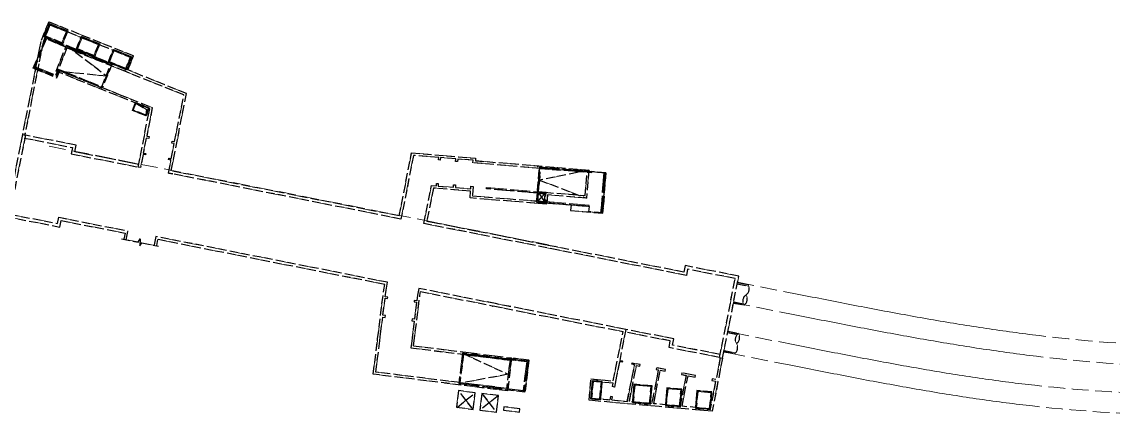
# Model space of a CAD drawing. Extents: x 0 to 531375, y 0 to 4335249.
# Drawn here: x 494254.9 to 494580.8, y 4325338 to 4325455.3 of the extents above; entities that cross this region are included whole.
import ezdxf

# ---------------------------------------------------------------- set-up
doc = ezdxf.new("R2010")
doc.units = 0
doc.linetypes.add('DASH', pattern=[0.35, 0.25, -0.1])
doc.layers.get('0').update_dxf_attribs({"lineweight": 15})
doc.layers.add('地铁', color=4, linetype='Continuous', lineweight=15)

# ---------------------------------------------------------------- blocks, each defined once
blk = doc.blocks.new('总图提取 2015 11 6')
at = {"layer": '地铁', "linetype": 'DASH', "lineweight": -3, "ltscale": 10}
for p, q in [((103470.49, 292994.71), (103466.29, 292995.06)), ((103450.75, 292993.81), (103450.54, 292991.21)), ((103470.48, 292994.61), (103466.29, 292994.96)), ((103469.89, 292994.76), (103468.9, 292982.71)), ((103470.19, 292994.74), (103469.2, 292982.69)), ((103470.49, 292994.71), (103469.5, 292982.67)), ((103452.27, 292988.47), (103450.14, 292986.24)), ((103450.43, 292988.62), (103452.13, 292986.07)), ((103459.93, 292983.45), (103465.41, 292983)), ((103461.57, 292984.99), (103465.45, 292984.68)), ((103469.5, 292982.66), (103465.31, 292983.01)), ((103469.51, 292982.74), (103465.32, 292983.08)), ((103427.18, 292940.72), (103429.02, 292940.48)), ((103427.18, 292940.67), (103429.01, 292940.44)), ((103429.01, 292940.44), (103441.06, 292938.91)), ((103429.02, 292940.48), (103441.07, 292938.96)), ((103429.52, 292940.47), (103440.6, 292939.07)), ((103431.85, 292940.18), (103435.72, 292939.69)), ((103437.21, 292939.5), (103440.48, 292939.08)), ((103446.84, 292938.27), (103442.78, 292938.77)), ((103442.79, 292938.77), (103442.86, 292939.37)), ((103447.18, 292938.53), (103442.82, 292939.07)), ((103447.51, 292938.79), (103442.86, 292939.37)), ((103446.84, 292938.27), (103445.75, 292929.72)), ((103447.18, 292938.53), (103446.05, 292929.68)), ((103447.51, 292938.79), (103446.35, 292929.64))]:
    blk.add_line(p, q, dxfattribs=at)
at = {"layer": '地铁', "linetype": 'DASH', "lineweight": -3, "ltscale": 10, "extrusion": (-5.43855e-05, -4.36604e-06, 1)}
for p, q in [((103460.06, 292985.12), (103459.93, 292983.45)), ((103465.45, 292984.67), (103465.31, 292983.01))]:
    blk.add_line(p, q, dxfattribs=at)
at = {"layer": '地铁', "linetype": 'DASH', "lineweight": -3, "ltscale": 10, "extrusion": (0.000799033, -0.000114045, 1)}
for p, q in [((103426.03, 292924.73, 0), (103431.43, 292929.09, 0)), ((103430.83, 292924.13, 0), (103426.49, 292929.71, 0)), ((103438.39, 292928.22, -0.01), (103432.82, 292923.88, 0)), ((103433.44, 292928.84, 0), (103437.78, 292923.26, 0))]:
    blk.add_line(p, q, dxfattribs=at)
at = {"layer": '地铁', "linetype": 'DASH', "lineweight": -3, "ltscale": 10}
for points in [[(103340.69, 292995.27), (103340.69, 292995.27), (103340.69, 292995.27), (103345.24, 293018.33), (103327.75, 293025.36), (103329.43, 293029.53), (103304.1, 293039.71), (103301.76, 293033.88), (103296.27, 293006.09)], [(103339.85, 292994.62), (103341.21, 292994.36), (103339.85, 292994.62), (103340.61, 292998.5), (103339.88, 292998.64), (103339.95, 292999.04), (103340.69, 292998.89), (103341.58, 293003.4), (103340.85, 293003.55), (103340.96, 293004.14), (103341.7, 293003.99), (103344.44, 293017.9), (103326.84, 293024.97), (103328.52, 293029.14), (103304.49, 293038.8), (103302.43, 293033.68), (103301.15, 293027.19), (103297.07, 293006.52)], [(103303.33, 293034.58), (103300.72, 293028.09), (103300.72, 293028.09), (103299.79, 293025.77), (103299.51, 293025.88), (103303.05, 293034.7), (103303.17, 293034.97), (103322.95, 293027.03), (103320.11, 293019.98), (103306.56, 293025.42), (103306.68, 293025.7), (103319.95, 293020.37), (103322.56, 293026.86), (103303.33, 293034.58)], [(103326.84, 293024.97), (103309.54, 293031.92), (103306.93, 293025.43), (103325.19, 293018.09), (103335.04, 293014.13), (103334.37, 293010.74), (103333.36, 293005.64), (103334.09, 293005.49), (103333.98, 293004.91), (103333.24, 293005.05), (103332.35, 293000.54), (103333.09, 293000.39), (103333.01, 293000), (103332.27, 293000.15), (103331.51, 292996.27), (103330.82, 292996.41), (103334.26, 293013.8), (103306.33, 293025.02), (103309.43, 293032.72), (103327.1, 293025.62)], [(103309.43, 293032.72), (103321.53, 293023.5), (103306.33, 293025.02)], [(103299.79, 293025.77), (103306.58, 293023.04), (103307.4, 293025.08)], [(103299.9, 293026.05), (103306.41, 293023.43), (103307.12, 293025.2)], [(103300.01, 293026.33), (103306.25, 293023.82), (103306.84, 293025.31)], [(103330.17, 293015.44), (103333.26, 293013.55), (103333.07, 293011.91)], [(103296.27, 293006.09), (103296.27, 293006.09), (103291.44, 292981.66), (103307.43, 292978.5), (103307.82, 292980.46), (103326.93, 292976.69)], [(103297.15, 293005.91), (103292.5, 292982.37), (103306.73, 292979.56), (103307.09, 292981.42), (103327.77, 292977.34)], [(103296.27, 293006.09), (103296.95, 293005.95)], [(103296.78, 293005.07), (103311.2, 293002.22), (103310.83, 293000.35), (103330.82, 292996.41)], [(103297.15, 293005.91), (103296.95, 293005.95), (103297.07, 293006.52), (103296.95, 293005.95), (103297.15, 293005.91), (103297.15, 293005.91)], [(103330.98, 292997.19), (103311.87, 293000.96), (103312.26, 293002.93), (103297.15, 293005.91)], [(103408.75, 292981.83), (103412.46, 293000.62), (103431.57, 292999.05), (103431.51, 292998.3)], [(103450.33, 292988.63), (103450.28, 292988.03), (103449.99, 292988.06), (103450.03, 292988.65), (103434.83, 292989.9), (103434.87, 292990.3), (103464.31, 292987.88), (103464.88, 292994.86), (103430.76, 292997.66), (103430.82, 292998.41), (103426.23, 292998.79), (103426.17, 292998.04), (103425.57, 292998.09), (103425.63, 292998.84), (103421.05, 292999.21), (103420.99, 292998.47), (103420.49, 292998.51), (103420.55, 292999.25), (103413.03, 292999.87), (103409.28, 292980.91)], [(103431.51, 292998.3), (103465.34, 292995.52), (103464.65, 292987.15), (103453, 292988.11), (103452.77, 292985.32), (103429.9, 292987.2), (103430.06, 292989.24), (103418.96, 292990.15), (103416.99, 292980.2)], [(103408.75, 292981.83), (103340.69, 292995.27)], [(103452.47, 292986.65), (103452.39, 292985.75), (103449.8, 292985.96), (103450.65, 292996.32)], [(103452.17, 292986.68), (103452.12, 292986.05), (103450.13, 292986.21), (103450.32, 292988.6), (103452.31, 292988.44), (103452.27, 292987.84), (103452.56, 292987.81), (103452.65, 292988.83), (103450.36, 292989.02), (103450.93, 292996), (103466.27, 292994.75)], [(103450.16, 292996.36), (103450.2, 292996.86)], [(103465.34, 292995.52), (103450.64, 292992.51), (103464.65, 292987.15)], [(103450.65, 292996.32), (103466.29, 292995.04)], [(103466.27, 292994.75), (103466.29, 292995.06)], [(103409.28, 292980.91), (103341.21, 292994.36)], [(103416.15, 292979.56), (103418.39, 292990.9), (103419.86, 292990.78), (103419.92, 292991.53), (103420.42, 292991.49), (103420.35, 292990.74), (103424.94, 292990.37), (103425, 292991.11), (103425.6, 292991.06), (103425.54, 292990.32), (103430.12, 292989.94), (103430.18, 292990.69), (103430.88, 292990.63), (103430.65, 292987.84), (103449.84, 292986.26), (103449.89, 292986.86), (103450.19, 292986.84), (103450.14, 292986.24), (103452.13, 292986.07), (103452.33, 292988.47), (103450.43, 292988.62)], [(103451.59, 292985.81), (103465.45, 292984.68), (103465.47, 292984.98), (103451.61, 292986.11)], [(103452.17, 292986.68), (103452.47, 292986.65)], [(103504.43, 292939.59), (103509.08, 292963.14), (103494.85, 292965.95), (103494.49, 292964.09), (103456.28, 292971.63), (103456.28, 292971.63), (103416.15, 292979.56)], [(103504.43, 292939.59), (103505.31, 292939.42), (103510.14, 292963.85), (103494.14, 292967.01), (103493.76, 292965.04), (103455.65, 292972.57), (103455.65, 292972.57), (103416.99, 292980.2)], [(103326.93, 292976.69), (103326.57, 292974.88)], [(103327.26, 292974.74), (103327.77, 292977.34)], [(103336.11, 292975.69), (103335.6, 292973.09)], [(103405.3, 292962.03), (103405.3, 292962.03), (103336.11, 292975.69)], [(103325.84, 292975.02), (103330.8, 292974.04), (103331.38, 292975), (103331.34, 292972.86), (103331.91, 292973.82), (103336.87, 292972.84)], [(103336.64, 292974.77), (103336.28, 292972.96)], [(103404.45, 292961.38), (103336.64, 292974.77)], [(103442.33, 292939.45), (103441.1, 292929.63), (103401, 292934.63), (103402.25, 292944.59), (103402.32, 292945.15), (103404.15, 292959.82), (103404.45, 292961.38)], [(103403.2, 292946.55), (103403.83, 292951.61), (103404.57, 292951.52), (103404.65, 292952.12), (103403.9, 292952.21), (103404.53, 292957.27), (103405.28, 292957.18), (103405.33, 292957.57), (103404.58, 292957.67), (103404.84, 292959.71), (103405.3, 292962.03)], [(103414.62, 292960.19), (103414.22, 292958.2), (103414.01, 292956.49), (103413.27, 292956.58), (103413.22, 292956.19), (103413.96, 292956.09), (103413.33, 292951.03), (103412.59, 292951.13), (103412.51, 292950.53), (103413.26, 292950.44), (103412.62, 292945.38)], [(103413.05, 292943.11), (103413.13, 292943.8), (103414.92, 292958.09), (103415.15, 292959.27)], [(103476.42, 292947.98), (103437.49, 292955.67), (103437.49, 292955.67), (103414.62, 292960.19)], [(103415.15, 292959.27), (103436.55, 292955.04), (103436.53, 292954.94), (103436.63, 292954.92), (103436.81, 292954.99), (103475.58, 292947.33)], [(103441.84, 292938.81), (103440.79, 292930.37), (103401.79, 292935.24), (103402.95, 292944.53), (103403.1, 292945.76), (103403.2, 292946.55)], [(103472.67, 292932.61), (103475.58, 292947.33)], [(103476.42, 292947.98), (103474.59, 292938.71), (103475.38, 292938.55), (103475.3, 292938.16), (103474.51, 292938.32), (103473.68, 292934.07), (103473.68, 292934.07), (103473.24, 292931.86)], [(103504.43, 292939.59), (103489.32, 292942.58), (103489.71, 292944.54), (103476.27, 292947.19)], [(103504.6, 292940.48), (103490.38, 292943.29), (103490.75, 292945.15), (103476.42, 292947.98)], [(103412.62, 292945.38), (103412.53, 292944.58), (103412.42, 292943.73), (103412.27, 292942.5)], [(103413.05, 292943.11), (103442.33, 292939.45)], [(103412.23, 292942.5), (103441.84, 292938.81)], [(103427.69, 292940.85), (103441.32, 292934.59), (103426.54, 292931.85)], [(103427.69, 292940.85), (103426.56, 292931.85)], [(103442.77, 292938.67), (103427.95, 292940.55), (103426.9, 292932.13), (103446.35, 292929.64)], [(103427.69, 292940.85), (103442.81, 292938.97)], [(103442.77, 292938.67), (103442.8, 292938.97)], [(103505.31, 292939.42), (103503.93, 292932.43), (103502.18, 292923.56), (103494.12, 292924.28), (103486.34, 292924.96), (103475.89, 292925.9), (103465.43, 292926.83), (103466, 292933.21), (103472.67, 292932.61)], [(103476.87, 292926.52), (103478.01, 292932.27), (103478.07, 292932.59), (103478.19, 292933.18), (103478.29, 292933.69), (103479.03, 292937.42), (103478.24, 292937.58), (103478.32, 292937.97), (103479.5, 292937.74)], [(103504.63, 292939.56), (103503.34, 292933.03), (103502.16, 292933.26), (103502.06, 292932.77), (103503.24, 292932.54), (103501.61, 292924.31), (103493.2, 292925.06), (103495, 292934.17), (103497.16, 292933.74), (103497.25, 292934.22), (103496.12, 292934.44), (103493.13, 292935.03), (103493.04, 292934.56), (103494.41, 292934.28), (103492.6, 292925.12), (103484.74, 292925.82), (103486.71, 292935.81), (103488.13, 292935.52), (103488.23, 292936.02), (103485.58, 292936.54), (103485.48, 292936.05), (103486.12, 292935.92), (103484.14, 292925.87), (103477.47, 292926.46)], [(103477.47, 292926.46), (103479.6, 292937.21), (103480.58, 292937.02), (103480.67, 292937.51), (103479.5, 292937.74)], [(103426.56, 292931.85), (103446.31, 292929.34)], [(103466.64, 292932.45), (103466.19, 292927.47), (103471.66, 292926.98)], [(103472.64, 292931.91), (103466.64, 292932.45)], [(103446.31, 292929.34), (103446.35, 292929.65)], [(103472.27, 292926.93), (103476.87, 292926.52)]]:
    blk.add_lwpolyline(points, dxfattribs=at)
for points in [[(103309.8, 293036.99), (103308.23, 293033.09), (103302.76, 293035.29), (103304.32, 293039.19)], [(103309.41, 293036.82), (103308.06, 293033.48), (103303.15, 293035.46), (103304.49, 293038.8)], [(103319.35, 293033.15), (103317.79, 293029.25), (103312.31, 293031.45), (103313.88, 293035.35)], [(103318.96, 293032.98), (103317.62, 293029.64), (103312.7, 293031.62), (103314.04, 293034.96)], [(103328.91, 293029.31), (103327.34, 293025.41), (103321.87, 293027.61), (103323.44, 293031.51)], [(103328.52, 293029.14), (103327.18, 293025.8), (103322.26, 293027.78), (103323.6, 293031.12)], [(103334.15, 293014.06), (103333.18, 293011.65), (103329.09, 293013.29), (103330.06, 293015.7)], [(103333.89, 293013.95), (103333.07, 293011.91), (103329.35, 293013.4), (103330.17, 293015.44)], [(103470.49, 292994.71), (103450.66, 292996.34), (103449.8, 292985.96), (103460.06, 292985.12), (103459.93, 292983.45), (103469.5, 292982.66)], [(103427.69, 292940.86), (103426.54, 292931.85), (103446.31, 292929.34), (103447.51, 292938.79), (103442.86, 292939.37), (103442.8, 292938.97)]]:
    blk.add_lwpolyline(points, close=True, dxfattribs=at)
at = {"layer": '地铁', "linetype": 'DASH', "lineweight": -3, "ltscale": 10, "extrusion": (9.7909e-08, -1.67956e-08, 1), "elevation": 0}
for points in [[(103509.69, 292961.59), (103513.12, 292960.91)], [(103508.62, 292956.19), (103511.51, 292955.63)], [(103508.56, 292955.85), (103511.71, 292955.23)]]:
    blk.add_lwpolyline(points, dxfattribs=at)
blk.add_lwpolyline([(103509.76, 292961.93), (103512.91, 292961.31, -0.404347), (103512.31, 292958.27, 0.407198), (103511.71, 292955.23, 0.404683), (103512.31, 292958.27)], format="xyb", dxfattribs=at)
at = {"layer": '地铁', "linetype": 'DASH', "lineweight": -3, "ltscale": 10, "extrusion": (9.69432e-08, -2.16856e-08, 1), "elevation": 0}
blk.add_lwpolyline([(103505.69, 292941.33), (103508.85, 292940.71, 0.404347), (103509.45, 292943.75, -0.407198), (103510.05, 292946.79, -0.404683), (103509.45, 292943.75)], format="xyb", dxfattribs=at)
for points in [[(103506.82, 292947.07), (103509.71, 292946.5)], [(103506.89, 292947.42), (103510.05, 292946.79)], [(103505.76, 292941.68), (103509.18, 292941)]]:
    blk.add_lwpolyline(points, dxfattribs=at)
at = {"layer": '地铁', "linetype": 'DASH', "lineweight": -3, "ltscale": 10, "extrusion": (7.49966e-09, 8.42007e-08, 1), "elevation": 0.03}
for points in [[(103469.4, 292932.46), (103466.41, 292932.73), (103465.92, 292927.24), (103468.91, 292926.98)], [(103469.13, 292932.24), (103466.64, 292932.46), (103466.19, 292927.47), (103468.68, 292927.25)], [(103493.18, 292930.13), (103488.7, 292930.53), (103488.23, 292925.25), (103492.71, 292924.86)], [(103492.91, 292929.91), (103488.93, 292930.26), (103488.5, 292925.48), (103492.49, 292925.13)]]:
    blk.add_lwpolyline(points, close=True, dxfattribs=at)
at = {"layer": '地铁', "linetype": 'DASH', "lineweight": -3, "ltscale": 10, "elevation": 0}
for points in [[(103473.24, 292931.86), (103473.03, 292930.79), (103472.44, 292930.91), (103472.64, 292931.91)], [(103472.27, 292926.93), (103472.45, 292927.85), (103471.86, 292927.96), (103471.66, 292926.98)]]:
    blk.add_lwpolyline(points, dxfattribs=at)
at = {"layer": '地铁', "linetype": 'DASH', "lineweight": -3, "ltscale": 10, "extrusion": (7.49967e-09, 8.42007e-08, 1), "elevation": 0.03}
for points in [[(103484.24, 292931.13), (103478.86, 292931.61), (103478.37, 292926.13), (103483.75, 292925.65)], [(103483.97, 292930.91), (103479.08, 292931.34), (103478.64, 292926.36), (103483.52, 292925.92)], [(103502.15, 292929.34), (103497.67, 292929.73), (103497.2, 292924.46), (103501.68, 292924.06)], [(103501.88, 292929.11), (103497.89, 292929.46), (103497.47, 292924.68), (103501.45, 292924.33)]]:
    blk.add_lwpolyline(points, close=True, dxfattribs=at)
at = {"layer": '地铁', "linetype": 'DASH', "lineweight": -3, "ltscale": 10, "extrusion": (0.000159554, -3.41353e-05, 1), "elevation": 6.5}
for points in [[(103430.83, 292924.13), (103431.45, 292929.09), (103426.49, 292929.71), (103425.87, 292924.75)], [(103437.78, 292923.26), (103438.4, 292928.22), (103433.43, 292928.84), (103432.81, 292923.88)]]:
    blk.add_lwpolyline(points, close=True, dxfattribs=at)
at = {"layer": '地铁', "linetype": 'DASH', "lineweight": -3, "ltscale": 10, "extrusion": (0.000799033, -0.000114044, 1), "elevation": 49.25}
blk.add_lwpolyline([(103439.84, 292923.92), (103444.6, 292923.33), (103444.73, 292924.32), (103439.96, 292924.91)], close=True, dxfattribs=at)
blk = doc.blocks.new('A$C1FB5052D')
blk.add_blockref('总图提取 2015 11 6', (-107044.53, -294821.73))
blk = doc.blocks.new('天津2000地铁')
at = {"layer": '地铁', "linetype": 'DASH', "ltscale": 20}
for p, q in [((-3740.29, -1819.1), (-3588.93, -1848.99)), ((-3593.78, -1827.92), (-3593.99, -1830.51)), ((-3574.04, -1827.11), (-3578.24, -1826.77)), ((-3574.04, -1827.02), (-3578.23, -1826.67)), ((-3574.63, -1826.97), (-3575.62, -1839.01)), ((-3574.33, -1826.99), (-3575.33, -1839.04)), ((-3574.04, -1827.02), (-3575.03, -1839.06)), ((-3592.26, -1833.26), (-3594.39, -1835.49)), ((-3594.09, -1833.11), (-3592.39, -1835.65)), ((-3582.96, -1836.73), (-3579.08, -1837.05)), ((-3584.6, -1838.28), (-3579.11, -1838.73)), ((-3575.02, -1838.99), (-3579.21, -1838.65)), ((-3575.02, -1839.06), (-3579.21, -1838.72)), ((-3534.75, -1859.69), (-3516.41, -1863.32)), ((-3516.41, -1863.32), (-3515.43, -1863.51)), ((-3515.43, -1863.51), (-3514.45, -1863.7)), ((-3514.45, -1863.7), (-3513.46, -1863.9)), ((-3535.95, -1865.78), (-3517.61, -1869.4)), ((-3513.46, -1863.9), (-3512.48, -1864.09)), ((-3512.48, -1864.09), (-3511.5, -1864.28)), ((-3511.5, -1864.28), (-3510.52, -1864.48)), ((-3510.52, -1864.48), (-3509.54, -1864.67)), ((-3509.54, -1864.67), (-3508.56, -1864.86)), ((-3508.56, -1864.86), (-3507.58, -1865.06)), ((-3507.58, -1865.06), (-3506.6, -1865.25)), ((-3506.6, -1865.25), (-3505.62, -1865.44)), ((-3505.62, -1865.44), (-3504.64, -1865.63)), ((-3504.64, -1865.63), (-3503.66, -1865.82)), ((-3503.66, -1865.82), (-3502.68, -1866.01)), ((-3502.68, -1866.01), (-3501.7, -1866.2)), ((-3501.7, -1866.2), (-3500.72, -1866.39)), ((-3500.72, -1866.39), (-3499.74, -1866.58)), ((-3499.74, -1866.58), (-3498.76, -1866.77)), ((-3498.76, -1866.77), (-3497.78, -1866.96)), ((-3497.78, -1866.96), (-3496.8, -1867.15)), ((-3517.61, -1869.4), (-3516.63, -1869.59)), ((-3516.63, -1869.59), (-3515.65, -1869.79)), ((-3515.65, -1869.79), (-3514.67, -1869.98)), ((-3514.67, -1869.98), (-3513.68, -1870.17)), ((-3513.68, -1870.17), (-3512.7, -1870.37)), ((-3512.7, -1870.37), (-3511.72, -1870.56)), ((-3496.8, -1867.15), (-3495.82, -1867.34)), ((-3495.82, -1867.34), (-3494.83, -1867.52)), ((-3494.83, -1867.52), (-3493.85, -1867.71)), ((-3493.85, -1867.71), (-3492.87, -1867.9)), ((-3492.87, -1867.9), (-3491.89, -1868.08)), ((-3491.89, -1868.08), (-3490.91, -1868.27)), ((-3490.91, -1868.27), (-3489.93, -1868.45)), ((-3489.93, -1868.45), (-3488.95, -1868.63)), ((-3488.95, -1868.63), (-3487.97, -1868.81)), ((-3487.97, -1868.81), (-3486.99, -1868.99)), ((-3486.99, -1868.99), (-3486.01, -1869.17)), ((-3486.01, -1869.17), (-3485.03, -1869.35)), ((-3485.03, -1869.35), (-3484.05, -1869.53)), ((-3484.05, -1869.53), (-3483.07, -1869.71)), ((-3483.07, -1869.71), (-3482.08, -1869.89)), ((-3482.08, -1869.89), (-3481.1, -1870.06)), ((-3481.1, -1870.06), (-3480.12, -1870.24)), ((-3480.12, -1870.24), (-3479.14, -1870.41)), ((-3511.72, -1870.56), (-3510.74, -1870.75)), ((-3510.74, -1870.75), (-3509.76, -1870.95)), ((-3509.76, -1870.95), (-3508.78, -1871.14)), ((-3508.78, -1871.14), (-3507.79, -1871.33)), ((-3507.79, -1871.33), (-3506.81, -1871.52)), ((-3506.81, -1871.52), (-3505.83, -1871.72)), ((-3505.83, -1871.72), (-3504.85, -1871.91)), ((-3504.85, -1871.91), (-3503.86, -1872.1)), ((-3503.86, -1872.1), (-3502.88, -1872.29)), ((-3502.88, -1872.29), (-3501.9, -1872.48)), ((-3501.9, -1872.48), (-3500.91, -1872.67)), ((-3500.91, -1872.67), (-3499.93, -1872.86)), ((-3499.93, -1872.86), (-3498.95, -1873.05)), ((-3498.95, -1873.05), (-3497.96, -1873.24)), ((-3497.96, -1873.24), (-3496.98, -1873.43)), ((-3496.98, -1873.43), (-3496, -1873.61)), ((-3496, -1873.61), (-3495.01, -1873.8)), ((-3479.14, -1870.41), (-3478.16, -1870.58)), ((-3478.16, -1870.58), (-3477.18, -1870.75)), ((-3477.18, -1870.75), (-3476.2, -1870.92)), ((-3476.2, -1870.92), (-3475.21, -1871.09)), ((-3475.21, -1871.09), (-3474.23, -1871.26)), ((-3474.23, -1871.26), (-3473.25, -1871.43)), ((-3473.25, -1871.43), (-3472.27, -1871.59)), ((-3472.27, -1871.59), (-3471.29, -1871.76)), ((-3471.29, -1871.76), (-3470.3, -1871.92)), ((-3470.3, -1871.92), (-3469.32, -1872.08)), ((-3469.32, -1872.08), (-3468.34, -1872.24)), ((-3468.34, -1872.24), (-3467.35, -1872.4)), ((-3467.35, -1872.4), (-3466.37, -1872.56)), ((-3466.37, -1872.56), (-3465.39, -1872.71)), ((-3465.39, -1872.71), (-3464.41, -1872.87)), ((-3464.41, -1872.87), (-3463.42, -1873.02)), ((-3463.42, -1873.02), (-3462.44, -1873.17)), ((-3462.44, -1873.17), (-3461.45, -1873.32)), ((-3461.45, -1873.32), (-3460.47, -1873.47)), ((-3460.47, -1873.47), (-3459.49, -1873.61)), ((-3459.49, -1873.61), (-3458.5, -1873.76)), ((-3517.6, -1878.37), (-3537.65, -1874.41)), ((-3495.01, -1873.8), (-3494.03, -1873.99)), ((-3494.03, -1873.99), (-3493.04, -1874.17)), ((-3493.04, -1874.17), (-3492.06, -1874.36)), ((-3492.06, -1874.36), (-3491.07, -1874.54)), ((-3491.07, -1874.54), (-3490.09, -1874.73)), ((-3490.09, -1874.73), (-3489.1, -1874.91)), ((-3489.1, -1874.91), (-3488.11, -1875.09)), ((-3488.11, -1875.09), (-3487.13, -1875.27)), ((-3487.13, -1875.27), (-3486.14, -1875.45)), ((-3486.14, -1875.45), (-3485.16, -1875.63)), ((-3485.16, -1875.63), (-3484.17, -1875.81)), ((-3484.17, -1875.81), (-3483.18, -1875.99)), ((-3483.18, -1875.99), (-3482.19, -1876.17)), ((-3482.19, -1876.17), (-3481.2, -1876.34)), ((-3481.2, -1876.34), (-3480.22, -1876.52)), ((-3480.22, -1876.52), (-3479.23, -1876.69)), ((-3479.23, -1876.69), (-3478.24, -1876.86)), ((-3478.24, -1876.86), (-3477.25, -1877.03)), ((-3458.5, -1873.76), (-3457.52, -1873.9)), ((-3457.52, -1873.9), (-3456.53, -1874.04)), ((-3456.53, -1874.04), (-3455.55, -1874.18)), ((-3455.55, -1874.18), (-3454.56, -1874.32)), ((-3454.56, -1874.32), (-3453.58, -1874.46)), ((-3453.58, -1874.46), (-3452.59, -1874.59)), ((-3452.59, -1874.59), (-3451.61, -1874.72)), ((-3451.61, -1874.72), (-3450.62, -1874.85)), ((-3450.62, -1874.85), (-3449.64, -1874.98)), ((-3449.64, -1874.98), (-3448.65, -1875.11)), ((-3448.65, -1875.11), (-3447.66, -1875.24)), ((-3516.62, -1878.56), (-3517.6, -1878.37)), ((-3515.64, -1878.76), (-3516.62, -1878.56)), ((-3514.65, -1878.95), (-3515.64, -1878.76)), ((-3513.67, -1879.14), (-3514.65, -1878.95)), ((-3512.69, -1879.34), (-3513.67, -1879.14)), ((-3511.71, -1879.53), (-3512.69, -1879.34)), ((-3510.73, -1879.72), (-3511.71, -1879.53)), ((-3509.75, -1879.92), (-3510.73, -1879.72)), ((-3508.77, -1880.11), (-3509.75, -1879.92)), ((-3507.79, -1880.3), (-3508.77, -1880.11)), ((-3477.25, -1877.03), (-3476.26, -1877.2)), ((-3476.26, -1877.2), (-3475.27, -1877.37)), ((-3475.27, -1877.37), (-3474.28, -1877.54)), ((-3474.28, -1877.54), (-3473.29, -1877.71)), ((-3473.29, -1877.71), (-3472.3, -1877.87)), ((-3472.3, -1877.87), (-3471.31, -1878.04)), ((-3471.31, -1878.04), (-3470.32, -1878.2)), ((-3470.32, -1878.2), (-3469.33, -1878.36)), ((-3469.33, -1878.36), (-3468.34, -1878.52)), ((-3468.34, -1878.52), (-3467.35, -1878.68)), ((-3467.35, -1878.68), (-3466.35, -1878.84)), ((-3466.35, -1878.84), (-3465.36, -1878.99)), ((-3465.36, -1878.99), (-3464.37, -1879.15)), ((-3464.37, -1879.15), (-3463.38, -1879.3)), ((-3463.38, -1879.3), (-3462.38, -1879.45)), ((-3462.38, -1879.45), (-3461.39, -1879.6)), ((-3461.39, -1879.6), (-3460.39, -1879.75)), ((-3460.39, -1879.75), (-3459.4, -1879.89)), ((-3459.4, -1879.89), (-3458.4, -1880.04)), ((-3458.4, -1880.04), (-3457.41, -1880.18)), ((-3617.35, -1881.06), (-3615.51, -1881.29)), ((-3617.34, -1881.01), (-3615.51, -1881.24)), ((-3615.51, -1881.24), (-3603.45, -1882.77)), ((-3615.51, -1881.29), (-3603.46, -1882.82)), ((-3615.01, -1881.26), (-3603.92, -1882.66)), ((-3612.67, -1881.55), (-3608.81, -1882.04)), ((-3607.32, -1882.23), (-3604.04, -1882.64)), ((-3597.68, -1883.46), (-3601.75, -1882.96)), ((-3601.74, -1882.96), (-3601.67, -1882.36)), ((-3597.35, -1883.2), (-3601.71, -1882.66)), ((-3597.01, -1882.94), (-3601.67, -1882.36)), ((-3597.35, -1883.2), (-3598.48, -1892.05)), ((-3597.01, -1882.94), (-3598.18, -1892.09)), ((-3518.8, -1884.45), (-3538.86, -1880.49)), ((-3506.81, -1880.49), (-3507.79, -1880.3)), ((-3505.83, -1880.69), (-3506.81, -1880.49)), ((-3504.85, -1880.88), (-3505.83, -1880.69)), ((-3503.87, -1881.07), (-3504.85, -1880.88)), ((-3502.89, -1881.26), (-3503.87, -1881.07)), ((-3501.91, -1881.45), (-3502.89, -1881.26)), ((-3500.93, -1881.64), (-3501.91, -1881.45)), ((-3499.95, -1881.82), (-3500.93, -1881.64)), ((-3498.97, -1882.01), (-3499.95, -1881.82)), ((-3497.99, -1882.2), (-3498.97, -1882.01)), ((-3497.01, -1882.39), (-3497.99, -1882.2)), ((-3496.03, -1882.57), (-3497.01, -1882.39)), ((-3495.05, -1882.76), (-3496.03, -1882.57)), ((-3494.07, -1882.94), (-3495.05, -1882.76)), ((-3493.09, -1883.13), (-3494.07, -1882.94)), ((-3492.11, -1883.31), (-3493.09, -1883.13)), ((-3491.13, -1883.49), (-3492.11, -1883.31)), ((-3457.41, -1880.18), (-3456.41, -1880.32)), ((-3456.41, -1880.32), (-3455.42, -1880.46)), ((-3455.42, -1880.46), (-3454.42, -1880.6)), ((-3454.42, -1880.6), (-3453.43, -1880.74)), ((-3453.43, -1880.74), (-3452.43, -1880.87)), ((-3452.43, -1880.87), (-3451.43, -1881)), ((-3451.43, -1881), (-3450.43, -1881.13)), ((-3450.43, -1881.13), (-3449.44, -1881.26)), ((-3449.44, -1881.26), (-3448.44, -1881.39)), ((-3597.68, -1883.46), (-3598.78, -1892.01)), ((-3517.82, -1884.65), (-3518.8, -1884.45)), ((-3516.84, -1884.84), (-3517.82, -1884.65)), ((-3515.85, -1885.03), (-3516.84, -1884.84)), ((-3514.87, -1885.23), (-3515.85, -1885.03)), ((-3513.89, -1885.42), (-3514.87, -1885.23)), ((-3512.91, -1885.61), (-3513.89, -1885.42)), ((-3511.93, -1885.81), (-3512.91, -1885.61)), ((-3510.95, -1886), (-3511.93, -1885.81)), ((-3509.96, -1886.19), (-3510.95, -1886)), ((-3508.98, -1886.39), (-3509.96, -1886.19)), ((-3508, -1886.58), (-3508.98, -1886.39)), ((-3507.02, -1886.77), (-3508, -1886.58)), ((-3490.14, -1883.67), (-3491.13, -1883.49)), ((-3489.16, -1883.85), (-3490.14, -1883.67)), ((-3488.18, -1884.03), (-3489.16, -1883.85)), ((-3487.2, -1884.21), (-3488.18, -1884.03)), ((-3486.22, -1884.39), (-3487.2, -1884.21)), ((-3485.24, -1884.57), (-3486.22, -1884.39)), ((-3484.26, -1884.74), (-3485.24, -1884.57)), ((-3483.28, -1884.92), (-3484.26, -1884.74)), ((-3482.3, -1885.09), (-3483.28, -1884.92)), ((-3481.31, -1885.26), (-3482.3, -1885.09)), ((-3480.33, -1885.43), (-3481.31, -1885.26)), ((-3479.35, -1885.6), (-3480.33, -1885.43)), ((-3478.37, -1885.77), (-3479.35, -1885.6)), ((-3477.39, -1885.94), (-3478.37, -1885.77)), ((-3476.41, -1886.11), (-3477.39, -1885.94)), ((-3475.42, -1886.27), (-3476.41, -1886.11)), ((-3474.44, -1886.44), (-3475.42, -1886.27)), ((-3473.46, -1886.6), (-3474.44, -1886.44)), ((-3472.48, -1886.76), (-3473.46, -1886.6)), ((-3506.03, -1886.96), (-3507.02, -1886.77)), ((-3505.05, -1887.15), (-3506.03, -1886.96)), ((-3504.07, -1887.34), (-3505.05, -1887.15)), ((-3503.08, -1887.53), (-3504.07, -1887.34)), ((-3502.1, -1887.72), (-3503.08, -1887.53)), ((-3501.12, -1887.91), (-3502.1, -1887.72)), ((-3500.13, -1888.1), (-3501.12, -1887.91)), ((-3499.15, -1888.29), (-3500.13, -1888.1)), ((-3498.16, -1888.48), (-3499.15, -1888.29)), ((-3497.18, -1888.66), (-3498.16, -1888.48)), ((-3496.2, -1888.85), (-3497.18, -1888.66)), ((-3495.21, -1889.04), (-3496.2, -1888.85)), ((-3494.22, -1889.22), (-3495.21, -1889.04)), ((-3493.24, -1889.41), (-3494.22, -1889.22)), ((-3492.25, -1889.59), (-3493.24, -1889.41)), ((-3491.27, -1889.77), (-3492.25, -1889.59)), ((-3490.28, -1889.95), (-3491.27, -1889.77)), ((-3471.49, -1886.92), (-3472.48, -1886.76)), ((-3470.51, -1887.08), (-3471.49, -1886.92)), ((-3469.53, -1887.23), (-3470.51, -1887.08)), ((-3468.55, -1887.39), (-3469.53, -1887.23)), ((-3467.56, -1887.54), (-3468.55, -1887.39)), ((-3466.58, -1887.69), (-3467.56, -1887.54)), ((-3465.6, -1887.84), (-3466.58, -1887.69)), ((-3464.61, -1887.99), (-3465.6, -1887.84)), ((-3463.63, -1888.14), (-3464.61, -1887.99)), ((-3462.64, -1888.28), (-3463.63, -1888.14)), ((-3461.66, -1888.42), (-3462.64, -1888.28)), ((-3460.68, -1888.56), (-3461.66, -1888.42)), ((-3459.69, -1888.7), (-3460.68, -1888.56)), ((-3458.71, -1888.84), (-3459.69, -1888.7)), ((-3457.72, -1888.98), (-3458.71, -1888.84)), ((-3456.74, -1889.11), (-3457.72, -1888.98)), ((-3455.75, -1889.24), (-3456.74, -1889.11)), ((-3454.77, -1889.37), (-3455.75, -1889.24)), ((-3453.78, -1889.5), (-3454.77, -1889.37)), ((-3452.8, -1889.63), (-3453.78, -1889.5)), ((-3451.81, -1889.75), (-3452.8, -1889.63)), ((-3450.82, -1889.87), (-3451.81, -1889.75)), ((-3449.84, -1889.99), (-3450.82, -1889.87)), ((-3489.29, -1890.13), (-3490.28, -1889.95)), ((-3488.31, -1890.31), (-3489.29, -1890.13)), ((-3487.32, -1890.49), (-3488.31, -1890.31)), ((-3486.34, -1890.67), (-3487.32, -1890.49)), ((-3485.35, -1890.85), (-3486.34, -1890.67)), ((-3484.36, -1891.02), (-3485.35, -1890.85)), ((-3483.37, -1891.2), (-3484.36, -1891.02)), ((-3482.38, -1891.37), (-3483.37, -1891.2)), ((-3481.39, -1891.54), (-3482.38, -1891.37)), ((-3480.41, -1891.71), (-3481.39, -1891.54)), ((-3479.42, -1891.88), (-3480.41, -1891.71)), ((-3478.43, -1892.05), (-3479.42, -1891.88)), ((-3477.44, -1892.22), (-3478.43, -1892.05)), ((-3476.45, -1892.39), (-3477.44, -1892.22)), ((-3475.46, -1892.55), (-3476.45, -1892.39)), ((-3474.46, -1892.72), (-3475.46, -1892.55)), ((-3473.47, -1892.88), (-3474.46, -1892.72)), ((-3472.48, -1893.04), (-3473.47, -1892.88)), ((-3471.49, -1893.2), (-3472.48, -1893.04)), ((-3448.85, -1890.11), (-3449.84, -1889.99)), ((-3470.5, -1893.36), (-3471.49, -1893.2)), ((-3469.5, -1893.51), (-3470.5, -1893.36)), ((-3468.51, -1893.67), (-3469.5, -1893.51)), ((-3467.52, -1893.82), (-3468.51, -1893.67)), ((-3466.52, -1893.97), (-3467.52, -1893.82)), ((-3465.53, -1894.12), (-3466.52, -1893.97)), ((-3464.54, -1894.27), (-3465.53, -1894.12)), ((-3463.54, -1894.41), (-3464.54, -1894.27)), ((-3462.55, -1894.56), (-3463.54, -1894.41)), ((-3461.55, -1894.7), (-3462.55, -1894.56)), ((-3460.55, -1894.84), (-3461.55, -1894.7)), ((-3459.56, -1894.98), (-3460.55, -1894.84)), ((-3458.56, -1895.12), (-3459.56, -1894.98)), ((-3457.56, -1895.26), (-3458.56, -1895.12)), ((-3456.57, -1895.39), (-3457.56, -1895.26)), ((-3455.57, -1895.52), (-3456.57, -1895.39)), ((-3454.57, -1895.65), (-3455.57, -1895.52)), ((-3453.57, -1895.78), (-3454.57, -1895.65)), ((-3452.57, -1895.9), (-3453.57, -1895.78)), ((-3451.58, -1896.03), (-3452.57, -1895.9)), ((-3450.58, -1896.15), (-3451.58, -1896.03)), ((-3449.58, -1896.26), (-3450.58, -1896.15))]:
    blk.add_line(p, q, dxfattribs=at)
at = {"layer": '地铁', "linetype": 'DASH', "ltscale": 20, "extrusion": (-5.43855e-05, -4.36604e-06, 1)}
for p, q in [((-3584.46, -1836.61), (-3584.6, -1838.28)), ((-3579.08, -1837.05), (-3579.22, -1838.72))]:
    blk.add_line(p, q, dxfattribs=at)
at = {"layer": '地铁', "linetype": 'DASH', "ltscale": 20, "extrusion": (0.000799033, -0.000114045, 1)}
for p, q in [((-3618.5, -1897, 0), (-3613.09, -1892.63, 0)), ((-3613.69, -1897.6, 0), (-3618.04, -1892.02, 0)), ((-3611.09, -1892.88, 0), (-3606.75, -1898.46, 0)), ((-3606.13, -1893.5, -0.01), (-3611.71, -1897.85, 0))]:
    blk.add_line(p, q, dxfattribs=at)
at = {"layer": '地铁', "linetype": 'DASH', "ltscale": 20}
for points in [[(-3703.84, -1826.45), (-3703.84, -1826.45), (-3703.84, -1826.45), (-3699.28, -1803.4), (-3716.77, -1796.37), (-3715.1, -1792.19), (-3740.43, -1782.02), (-3742.77, -1787.85), (-3748.26, -1815.64)], [(-3704.68, -1827.1), (-3703.32, -1827.37), (-3704.68, -1827.1), (-3703.91, -1823.23), (-3704.65, -1823.08), (-3704.57, -1822.69), (-3703.84, -1822.84), (-3702.94, -1818.32), (-3703.68, -1818.18), (-3703.56, -1817.59), (-3702.83, -1817.73), (-3700.08, -1803.83), (-3717.68, -1796.76), (-3716.01, -1792.58), (-3740.04, -1782.93), (-3742.1, -1788.05), (-3743.38, -1794.54), (-3747.46, -1815.2)], [(-3741.19, -1787.14), (-3743.8, -1793.64), (-3743.8, -1793.64), (-3744.73, -1795.96), (-3745.01, -1795.85), (-3741.47, -1787.03), (-3741.36, -1786.75), (-3721.58, -1794.7), (-3724.41, -1801.75), (-3737.96, -1796.31), (-3737.85, -1796.03), (-3724.58, -1801.36), (-3721.97, -1794.86), (-3741.19, -1787.14)], [(-3717.68, -1796.75), (-3734.99, -1789.81), (-3737.6, -1796.3), (-3719.33, -1803.64), (-3709.49, -1807.59), (-3710.16, -1810.99), (-3711.17, -1816.09), (-3710.43, -1816.23), (-3710.55, -1816.82), (-3711.28, -1816.68), (-3712.17, -1821.19), (-3711.44, -1821.33), (-3711.52, -1821.73), (-3712.25, -1821.58), (-3713.02, -1825.46), (-3713.7, -1825.32), (-3710.27, -1807.93), (-3738.19, -1796.71), (-3735.1, -1789.01), (-3717.42, -1796.11)], [(-3735.1, -1789.01), (-3723, -1798.22), (-3738.19, -1796.71)], [(-3744.51, -1795.4), (-3738.28, -1797.9), (-3737.68, -1796.42)], [(-3744.73, -1795.96), (-3737.95, -1798.68), (-3737.13, -1796.64)], [(-3744.62, -1795.68), (-3738.11, -1798.29), (-3737.4, -1796.53)], [(-3714.35, -1806.29), (-3711.26, -1808.18), (-3711.46, -1809.82)], [(-3748.26, -1815.64), (-3748.26, -1815.64), (-3753.08, -1840.07), (-3737.09, -1843.23), (-3736.7, -1841.27), (-3717.6, -1845.04)], [(-3747.38, -1815.82), (-3752.03, -1839.36), (-3737.8, -1842.17), (-3737.43, -1840.31), (-3716.76, -1844.39)], [(-3748.26, -1815.64), (-3747.57, -1815.78)], [(-3747.75, -1816.66), (-3733.32, -1819.51), (-3733.69, -1821.37), (-3713.7, -1825.32)], [(-3747.38, -1815.82), (-3747.57, -1815.78), (-3747.46, -1815.2), (-3747.57, -1815.78), (-3747.38, -1815.82), (-3747.38, -1815.82)], [(-3713.55, -1824.54), (-3732.65, -1820.76), (-3732.27, -1818.8), (-3747.38, -1815.82)], [(-3635.78, -1839.89), (-3632.07, -1821.11), (-3612.95, -1822.68), (-3613.01, -1823.42)], [(-3594.19, -1833.1), (-3594.24, -1833.69), (-3594.54, -1833.67), (-3594.49, -1833.07), (-3609.69, -1831.82), (-3609.66, -1831.43), (-3580.22, -1833.84), (-3579.64, -1826.87), (-3613.77, -1824.06), (-3613.71, -1823.32), (-3618.29, -1822.94), (-3618.35, -1823.69), (-3618.95, -1823.64), (-3618.89, -1822.89), (-3623.48, -1822.51), (-3623.54, -1823.26), (-3624.03, -1823.22), (-3623.97, -1822.47), (-3631.5, -1821.85), (-3635.24, -1840.82)], [(-3613.01, -1823.42), (-3579.19, -1826.2), (-3579.87, -1834.57), (-3591.53, -1833.62), (-3591.75, -1836.41), (-3614.63, -1834.53), (-3614.46, -1832.49), (-3625.57, -1831.57), (-3627.54, -1841.52)], [(-3635.78, -1839.89), (-3703.84, -1826.45)], [(-3635.24, -1840.82), (-3703.32, -1827.37)], [(-3592.06, -1835.07), (-3592.13, -1835.98), (-3594.72, -1835.77), (-3593.87, -1825.4)], [(-3592.35, -1835.05), (-3592.4, -1835.68), (-3594.4, -1835.52), (-3594.2, -1833.13), (-3592.21, -1833.29), (-3592.26, -1833.89), (-3591.96, -1833.92), (-3591.87, -1832.9), (-3594.17, -1832.71), (-3593.59, -1825.73), (-3578.26, -1826.98)], [(-3594.37, -1825.36), (-3594.33, -1824.86)], [(-3579.19, -1826.2), (-3593.88, -1829.22), (-3579.87, -1834.57)], [(-3593.87, -1825.4), (-3578.23, -1826.68)], [(-3578.26, -1826.98), (-3578.23, -1826.67)], [(-3628.38, -1842.17), (-3626.14, -1830.82), (-3624.67, -1830.94), (-3624.61, -1830.2), (-3624.11, -1830.24), (-3624.17, -1830.99), (-3619.59, -1831.36), (-3619.53, -1830.61), (-3618.93, -1830.66), (-3618.99, -1831.41), (-3614.4, -1831.79), (-3614.34, -1831.04), (-3613.65, -1831.1), (-3613.87, -1833.89), (-3594.69, -1835.46), (-3594.64, -1834.87), (-3594.34, -1834.89), (-3594.39, -1835.49), (-3592.39, -1835.65), (-3592.2, -1833.26), (-3594.09, -1833.11)], [(-3592.94, -1835.91), (-3579.08, -1837.05), (-3579.05, -1836.75), (-3592.91, -1835.62)], [(-3592.36, -1835.05), (-3592.06, -1835.07)], [(-3540.1, -1882.13), (-3535.45, -1858.59), (-3549.67, -1855.78), (-3550.04, -1857.64), (-3588.24, -1850.1), (-3588.24, -1850.1), (-3628.38, -1842.17)], [(-3540.1, -1882.13), (-3539.21, -1882.31), (-3534.39, -1857.88), (-3550.38, -1854.72), (-3550.77, -1856.68), (-3588.87, -1849.16), (-3588.87, -1849.16), (-3627.54, -1841.52)], [(-3718.69, -1846.7), (-3713.72, -1847.69), (-3713.14, -1846.73), (-3713.19, -1848.86), (-3712.62, -1847.9), (-3707.65, -1848.89)], [(-3717.6, -1845.04), (-3717.96, -1846.85)], [(-3717.27, -1846.98), (-3716.76, -1844.39)], [(-3708.42, -1846.04), (-3708.93, -1848.63)], [(-3639.23, -1859.7), (-3639.23, -1859.7), (-3708.42, -1846.04)], [(-3707.89, -1846.96), (-3708.24, -1848.77)], [(-3640.07, -1860.35), (-3707.89, -1846.96)], [(-3602.2, -1882.27), (-3603.42, -1892.1), (-3643.52, -1887.09), (-3642.28, -1877.13), (-3642.21, -1876.58), (-3640.38, -1861.91), (-3640.07, -1860.35)], [(-3641.33, -1875.17), (-3640.7, -1870.11), (-3639.95, -1870.21), (-3639.88, -1869.61), (-3640.62, -1869.52), (-3639.99, -1864.46), (-3639.25, -1864.55), (-3639.2, -1864.15), (-3639.94, -1864.06), (-3639.69, -1862.02), (-3639.23, -1859.7)], [(-3629.91, -1861.54), (-3630.3, -1863.53), (-3630.51, -1865.24), (-3631.26, -1865.14), (-3631.31, -1865.54), (-3630.56, -1865.63), (-3631.2, -1870.69), (-3631.94, -1870.6), (-3632.01, -1871.2), (-3631.27, -1871.29), (-3631.9, -1876.35)], [(-3631.48, -1878.62), (-3631.39, -1877.93), (-3629.61, -1863.64), (-3629.38, -1862.46)], [(-3568.1, -1873.75), (-3607.04, -1866.06), (-3607.04, -1866.06), (-3629.91, -1861.54)], [(-3629.38, -1862.46), (-3607.98, -1866.69), (-3607.99, -1866.79), (-3607.9, -1866.81), (-3607.71, -1866.74), (-3568.94, -1874.4)], [(-3602.68, -1882.92), (-3603.73, -1891.35), (-3642.74, -1886.49), (-3641.58, -1877.19), (-3641.43, -1875.97), (-3641.33, -1875.17)], [(-3631.9, -1876.35), (-3632, -1877.14), (-3632.11, -1877.99), (-3632.26, -1879.23)], [(-3571.85, -1889.11), (-3568.94, -1874.4)], [(-3568.1, -1873.75), (-3569.93, -1883.02), (-3569.15, -1883.17), (-3569.23, -1883.57), (-3570.01, -1883.41), (-3570.85, -1887.66), (-3570.85, -1887.66), (-3571.29, -1889.87)], [(-3540.1, -1882.13), (-3555.2, -1879.15), (-3554.82, -1877.19), (-3568.26, -1874.53)], [(-3539.92, -1881.25), (-3554.15, -1878.44), (-3553.78, -1876.58), (-3568.1, -1873.75)], [(-3632.3, -1879.22), (-3602.68, -1882.92)], [(-3631.48, -1878.62), (-3602.2, -1882.27)], [(-3616.84, -1880.87), (-3603.21, -1887.14), (-3617.99, -1889.87)], [(-3616.84, -1880.87), (-3617.96, -1889.88)], [(-3601.76, -1883.06), (-3616.57, -1881.18), (-3617.62, -1889.59), (-3598.18, -1892.09)], [(-3616.84, -1880.87), (-3601.72, -1882.76)], [(-3601.76, -1883.05), (-3601.72, -1882.76)], [(-3539.21, -1882.31), (-3540.59, -1889.29), (-3542.35, -1898.17), (-3550.41, -1897.45), (-3558.19, -1896.77), (-3568.63, -1895.83), (-3579.09, -1894.89), (-3578.53, -1888.52), (-3571.85, -1889.11)], [(-3539.9, -1882.17), (-3541.19, -1888.7), (-3542.37, -1888.46), (-3542.46, -1888.95), (-3541.29, -1889.19), (-3542.91, -1897.41), (-3551.32, -1896.66), (-3549.53, -1887.56), (-3547.37, -1887.98), (-3547.27, -1887.51), (-3548.4, -1887.28), (-3551.39, -1886.69), (-3551.49, -1887.17), (-3550.12, -1887.44), (-3551.93, -1896.61), (-3559.79, -1895.91), (-3557.82, -1885.92), (-3556.39, -1886.2), (-3556.3, -1885.71), (-3558.95, -1885.19), (-3559.04, -1885.68), (-3558.4, -1885.8), (-3560.39, -1895.86), (-3567.05, -1895.26)], [(-3567.65, -1895.21), (-3566.52, -1889.46), (-3566.45, -1889.14), (-3566.34, -1888.55), (-3566.24, -1888.04), (-3565.5, -1884.3), (-3566.28, -1884.15), (-3566.21, -1883.75), (-3565.03, -1883.99)], [(-3567.05, -1895.26), (-3564.93, -1884.52), (-3563.95, -1884.71), (-3563.85, -1884.22), (-3565.03, -1883.99)], [(-3617.96, -1889.88), (-3598.22, -1892.38)], [(-3577.89, -1889.28), (-3578.33, -1894.26), (-3572.86, -1894.75)], [(-3571.89, -1889.81), (-3577.89, -1889.28)], [(-3598.22, -1892.39), (-3598.18, -1892.08)], [(-3572.26, -1894.8), (-3567.65, -1895.21)]]:
    blk.add_lwpolyline(points, dxfattribs=at)
for points in [[(-3734.73, -1784.74), (-3736.3, -1788.63), (-3741.77, -1786.43), (-3740.2, -1782.54)], [(-3735.12, -1784.9), (-3736.46, -1788.24), (-3741.38, -1786.27), (-3740.04, -1782.93)], [(-3725.17, -1788.58), (-3726.74, -1792.47), (-3732.21, -1790.27), (-3730.65, -1786.38)], [(-3725.56, -1788.74), (-3726.9, -1792.08), (-3731.82, -1790.11), (-3730.48, -1786.77)], [(-3715.61, -1792.42), (-3717.18, -1796.31), (-3722.66, -1794.11), (-3721.09, -1790.22)], [(-3716, -1792.58), (-3717.35, -1795.92), (-3722.26, -1793.95), (-3720.92, -1790.61)], [(-3710.38, -1807.67), (-3711.35, -1810.08), (-3715.43, -1808.44), (-3714.46, -1806.03)], [(-3710.64, -1807.78), (-3711.46, -1809.82), (-3715.17, -1808.33), (-3714.35, -1806.29)], [(-3574.04, -1827.02), (-3593.87, -1825.39), (-3594.72, -1835.77), (-3584.46, -1836.61), (-3584.6, -1838.28), (-3575.02, -1839.06)], [(-3616.84, -1880.87), (-3617.99, -1889.87), (-3598.22, -1892.38), (-3597.01, -1882.94), (-3601.67, -1882.36), (-3601.72, -1882.76)]]:
    blk.add_lwpolyline(points, close=True, dxfattribs=at)
at = {"layer": '地铁', "linetype": 'DASH', "ltscale": 20, "extrusion": (9.7909e-08, -1.67956e-08, 1), "elevation": -0.01}
for points in [[(-3534.84, -1860.14), (-3531.41, -1860.81)], [(-3535.97, -1865.88), (-3532.81, -1866.5)], [(-3535.9, -1865.53), (-3533.02, -1866.1)]]:
    blk.add_lwpolyline(points, dxfattribs=at)
blk.add_lwpolyline([(-3534.77, -1859.79), (-3531.61, -1860.42, -0.404347), (-3532.21, -1863.46, 0.407198), (-3532.81, -1866.5, 0.404683), (-3532.21, -1863.46)], format="xyb", dxfattribs=at)
at = {"layer": '地铁', "linetype": 'DASH', "ltscale": 20, "extrusion": (9.69432e-08, -2.16856e-08, 1), "elevation": 0}
blk.add_lwpolyline([(-3538.84, -1880.39), (-3535.68, -1881.02, 0.404347), (-3535.08, -1877.97, -0.407198), (-3534.48, -1874.93, -0.404683), (-3535.08, -1877.97)], format="xyb", dxfattribs=at)
for points in [[(-3537.7, -1874.65), (-3534.82, -1875.22)], [(-3537.63, -1874.31), (-3534.48, -1874.93)], [(-3538.77, -1880.05), (-3535.34, -1880.73)]]:
    blk.add_lwpolyline(points, dxfattribs=at)
at = {"layer": '地铁', "linetype": 'DASH', "ltscale": 20, "extrusion": (7.49966e-09, 8.42007e-08, 1), "elevation": 0}
for points in [[(-3575.13, -1889.26), (-3578.12, -1889), (-3578.6, -1894.49), (-3575.62, -1894.75)], [(-3575.4, -1889.49), (-3577.89, -1889.27), (-3578.33, -1894.26), (-3575.84, -1894.48)], [(-3551.34, -1891.59), (-3555.82, -1891.19), (-3556.29, -1896.47), (-3551.81, -1896.87)], [(-3551.61, -1891.82), (-3555.6, -1891.46), (-3556.02, -1896.25), (-3552.04, -1896.6)]]:
    blk.add_lwpolyline(points, close=True, dxfattribs=at)
at = {"layer": '地铁', "linetype": 'DASH', "ltscale": 20, "elevation": 0}
for points in [[(-3571.29, -1889.87), (-3571.5, -1890.94), (-3572.09, -1890.82), (-3571.89, -1889.81)], [(-3572.26, -1894.8), (-3572.08, -1893.88), (-3572.67, -1893.77), (-3572.86, -1894.75)]]:
    blk.add_lwpolyline(points, dxfattribs=at)
at = {"layer": '地铁', "linetype": 'DASH', "ltscale": 20, "extrusion": (0.000159554, -3.41353e-05, 1), "elevation": -0.51}
for points in [[(-3613.69, -1897.6), (-3613.07, -1892.64), (-3618.04, -1892.02), (-3618.66, -1896.98)], [(-3606.75, -1898.46), (-3606.13, -1893.5), (-3611.09, -1892.88), (-3611.71, -1897.85)]]:
    blk.add_lwpolyline(points, close=True, dxfattribs=at)
at = {"layer": '地铁', "linetype": 'DASH', "ltscale": 20, "extrusion": (7.49967e-09, 8.42007e-08, 1), "elevation": 0}
for points in [[(-3560.29, -1890.6), (-3565.67, -1890.12), (-3566.16, -1895.59), (-3560.78, -1896.07)], [(-3560.56, -1890.82), (-3565.44, -1890.39), (-3565.88, -1895.37), (-3561, -1895.8)], [(-3542.38, -1892.39), (-3546.86, -1891.99), (-3547.33, -1897.27), (-3542.85, -1897.67)], [(-3542.65, -1892.62), (-3546.63, -1892.26), (-3547.06, -1897.04), (-3543.07, -1897.4)]]:
    blk.add_lwpolyline(points, close=True, dxfattribs=at)
at = {"layer": '地铁', "linetype": 'DASH', "ltscale": 20, "extrusion": (0.000799033, -0.000114044, 1), "elevation": -2.66}
blk.add_lwpolyline([(-3604.65, -1897.81), (-3599.89, -1898.41), (-3599.76, -1897.42), (-3604.53, -1896.82)], close=True, dxfattribs=at)
at = {"layer": '地铁', "linetype": 'DASH', "ltscale": 20}
for centre, radius, start, end in [((-3385.73, -1382.24), 496.87, 262.8394, 268.2741), ((-3385.72, -1382.18), 503.13, 262.839, 268.2737), ((-3396.59, -1446.27), 446.9, 263.285, 269.1675), ((-3396.59, -1446.27), 453.1, 263.2846, 269.1679)]:
    blk.add_arc(centre, radius, start, end, dxfattribs=at)

msp = doc.modelspace()

# ---------------------------------------------------------------- block references
at = {"layer": '地铁', "color": 1}
msp.add_blockref('天津2000地铁', (498003.38431, 4327237.28522), dxfattribs=at)
at = {"layer": '地铁'}
msp.add_blockref('A$C1FB5052D', (498003.38431, 4327237.28522), dxfattribs=at)

doc.saveas('drawing.dxf')
